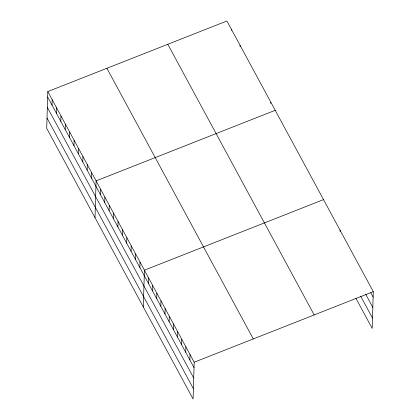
<?xml version="1.0" encoding="UTF-8"?>
<svg xmlns="http://www.w3.org/2000/svg" width="420" height="420" viewBox="0 0 420 420"><rect width="100%" height="100%" fill="white"/><g stroke="black" fill="none" stroke-linecap="round" stroke-linejoin="round"><path stroke-width="0.63" d="M47.801 91.57L46.709 128.357L193.09 399L194.182 362.213L47.801 91.57L226.91 21L373.291 291.643L372.199 328.43L355.908 298.3M52.027 105.136L52.19 99.692M56.422 113.253L56.585 107.809M60.811 121.375L60.974 115.93M65.205 129.496L65.368 124.052M69.594 137.613L69.757 132.169M73.988 145.735L74.146 140.291M78.377 153.851L78.54 148.407M82.772 161.973L82.929 156.529M87.161 170.09L87.323 164.645M91.555 178.211L91.712 172.767M95.014 217.67L96.107 180.884L275.216 110.313M100.333 194.45L100.495 189.005M104.727 202.566L104.89 197.122M109.116 210.688L109.279 205.244M113.51 218.804L113.673 213.36M117.899 226.926L118.062 221.482M122.294 235.042L122.451 229.598M126.683 243.164L126.845 237.72M131.077 251.286L131.234 245.837M135.466 259.403L135.629 253.958M139.86 267.524L140.018 262.08M143.32 306.983L144.412 270.197L323.521 199.626M148.397 283.311L148.559 277.867M152.544 290.976L152.707 285.532M156.691 298.646L156.854 293.202M160.839 306.317L161.002 300.872M164.987 313.981L165.149 308.537M169.134 321.652L169.297 316.207M173.282 329.317L173.444 323.873M177.429 336.987L177.592 331.543M181.577 344.657L181.739 339.213M185.724 352.322L185.887 346.878M189.872 359.993L190.034 354.548M231.268 30.329L231.304 29.122M240.051 46.568L240.088 45.36M270.79 103.404L270.827 102.191M340.074 231.509L340.111 230.297M194.182 362.213L373.291 291.643M370.76 292.703L373.128 297.087M365.715 294.284L372.824 307.43M360.659 296.173L372.508 318.087M167.806 44.289L314.186 314.932M106.906 68.282L253.286 338.924M47.639 97.015L194.019 367.657M47.334 107.357L193.709 378M47.014 118.015L193.394 388.657"/></g></svg>
